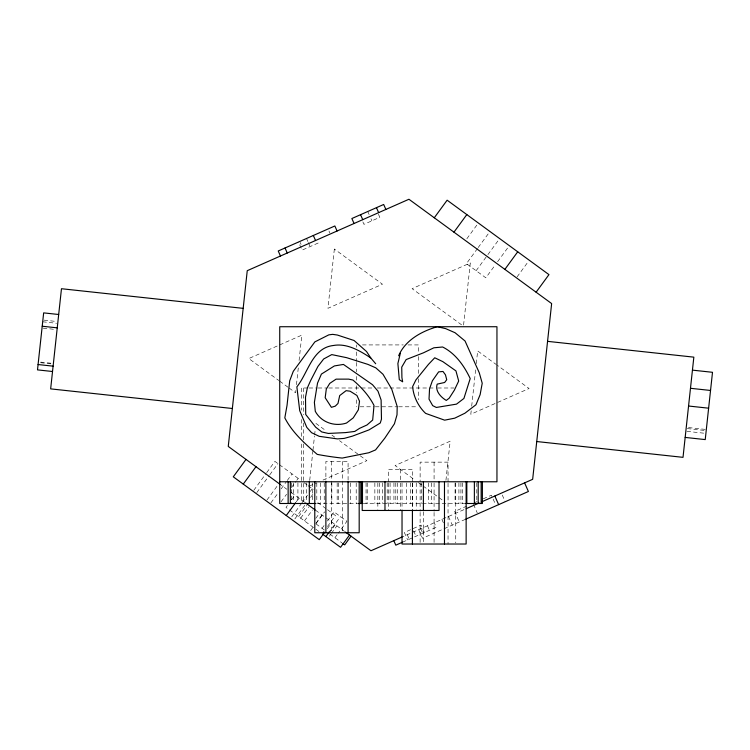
<?xml version="1.0" encoding="UTF-8"?>
<svg xmlns="http://www.w3.org/2000/svg" width="750" height="750" viewBox="0 0 750 750"><rect width="100%" height="100%" fill="white"/><g stroke="black" fill="none" stroke-linecap="round" stroke-linejoin="round"><path stroke-width="0.56" stroke-dasharray="3.75 2.81" d="M295.847 390.459L295.594 392.766L289.05 387.975M296.466 384.703L298.463 366.253M299.081 360.487L301.828 335.128L248.794 358.556L278.747 380.456M309.713 480.384L312.853 451.303M312.975 450.141L314.484 436.181M314.616 435.019L315.244 429.197M445.931 480.347L450.159 441.197L395.072 465.534L414.713 479.887M463.584 325.059L470.297 262.941L412.087 288.656L463.463 326.212M471.188 410.794L470.812 414.253L529.078 388.509L497.288 365.278M471.684 406.191L475.669 369.347M476.288 363.591L477.656 350.925L496.35 364.594M253.753 490.341L266.034 473.531M266.719 472.594L274.913 461.391L278.522 464.034M256.8 492.572L269.091 475.763M269.775 474.825L277.959 463.622M266.972 500.025L278.353 484.453M270.9 502.875L278.409 492.609M281.137 488.869L286.603 481.397M287.288 480.469L292.059 473.925M466.856 238.753L477.009 224.869M281.1 501.741L286.566 494.269M291.347 487.734L296.119 481.191M296.803 480.262L298.172 478.397M287.381 505.538L286.003 507.422L319.5 531.9M291.506 499.884L294.956 495.178M477.497 248.503L466.434 263.634L485.831 277.809L494.812 265.519M478.191 247.556L489.938 231.478M296.297 501.788L298.978 498.122M291.788 516.712L301.35 503.644M302.025 502.706L307.491 495.234M310.219 491.503L312.272 488.7M476.128 270.722L487.191 255.591M487.884 254.644L499.641 238.566M294.844 518.944L305.081 504.938M310.547 497.466L313.275 493.734M298.603 516.628L306.863 505.331M300.684 518.147L308.944 506.85M304.453 520.913L312.469 509.953M497.578 261.731L509.334 245.663M315.75 518.381L319.556 513.169M310.631 530.541L313.312 526.875M315.984 523.209L322.013 514.959M315.956 523.706L324.628 511.847M322.05 528.319L324.047 525.581M327.384 521.025L334.05 511.903L346.913 521.306L338.241 533.156M322.116 533.812L324.113 531.075M327.45 526.509L335.456 515.559L326.625 509.1M327.3 528.666L331.988 522.253M328.481 533.025L340.481 516.6M328.95 533.372L335.306 524.672M517.087 276.891L528.591 261.159M329.344 536.213L330.722 534.328M331.406 533.381L336.909 525.853M334.903 537.722L337.575 534.075M318.188 243.019L302.062 250.144L298.481 242.044M309.084 486.197L316.575 482.888M322.997 480.056L366.881 460.669L339.488 440.644M466.913 506.053L454.659 511.462L459.309 522.009M475.087 502.434L477.122 501.534M483.253 498.825L491.428 495.216L495.619 504.703M400.547 537.675L465.413 509.016M402.544 542.184L436.228 527.306L434.231 522.797M465.441 519.3L422.512 538.266L418.706 529.65M362.456 344.925L403.312 344.925M407.981 344.925L418.491 344.925L418.491 351.928M307.95 387.994L301.491 387.994L301.491 410.166M309.028 387.994L317.137 387.994M318.15 387.994L326.391 387.994M328.706 387.994L372.75 387.994M377.259 387.994L388.819 387.994M389.991 387.994L435.319 387.994M437.644 387.994L454.125 387.994M360.122 406.791L374.128 406.791M375.3 406.791L397.481 406.791M398.644 406.791L417.319 406.791M316.762 503.494L357.638 503.494M363.422 503.494L464.859 503.494M44.044 320.128L56.756 321.506M42.694 321.788L56.569 323.287M43.181 328.134L54.741 329.381M688.491 427.566L706.322 429.497M687.253 428.578L705.084 430.5M686.953 431.353L703.669 433.163M40.678 362.109L51.084 363.234M40.612 362.728L51.019 363.853M279.684 381.141L288.113 387.291M418.444 482.625L422.184 485.353M423.122 486.038L438.084 496.978M439.022 497.653L443.691 501.075M315.872 423.384L326.259 430.978M331.931 435.122L334.762 437.194M279.422 464.691L300.328 479.972M304.003 482.653L307.678 485.344M308.1 485.653L313.519 489.609M317.803 502.65L325.744 508.463M279.028 483.534L286.856 489.262M291.159 492.413L305.044 502.556M315.469 510.178L344.503 531.403M315.984 523.894L324.806 530.334M329.878 534.047L341.916 542.841M378.45 214.219L379.828 217.322L363.956 224.334L362.578 221.222M502.256 495.028L505.219 501.722M367.772 211.509L369.141 214.612M370.978 218.756L371.887 220.828M473.503 504.394L477.234 512.831M328.959 230.981L329.841 232.997M448.472 516.506L452.278 525.112M441.891 519.412L443.578 523.237M306.544 238.481L307.884 241.519M308.334 242.531L310.125 246.581M427.491 525.778L429.478 530.288M300.206 242.484L301.097 244.491M424.378 532.537L421.078 525.066L404.344 532.463L407.644 539.925M420.769 528.741L422.756 533.25M413.653 530.897L416.016 536.231M407.269 534.703L409.266 539.212M476.803 482.916L476.803 502.35M462.562 482.916L462.562 503.494M460.931 482.916L460.931 503.494M458.916 482.916L458.916 503.494M455.738 482.925L455.738 542.869M455.081 482.916L455.081 503.494M448.041 482.025L448.041 462.141L420.122 462.141L420.122 482.025M448.041 483.197L448.041 544.022M434.081 462.141L434.081 482.025M434.081 483.197L434.081 511.266M434.081 512.438L434.081 544.022M431.278 482.916L431.278 503.494M428.709 482.916L428.709 503.494M423.684 511.744L423.684 542.869M421.641 482.916L421.641 503.494M420.122 483.197L420.122 511.266M420.122 512.438L420.122 544.022M418.491 356.597L418.491 374.109M418.491 378.778L418.491 399.788M416.25 482.925L416.25 509.316M412.716 481.95L412.716 469.406L388.509 469.406L388.509 481.95M412.716 483.094L412.716 510.469M412.416 482.925L412.416 509.438M410.334 482.916L410.334 503.494M406.341 482.916L406.341 503.494M402.028 482.925L402.028 509.438M400.613 469.406L400.613 481.95M400.613 483.094L400.613 510.469M397.716 482.916L397.716 503.494M395.794 482.916L395.794 503.494M393.947 482.916L393.947 503.494M390.084 482.916L390.084 503.494M388.509 483.094L388.509 510.469M387.197 482.916L387.197 503.494M382.509 482.916L382.509 503.494M379.481 482.916L379.481 503.494M377.841 482.925L377.841 509.316M374.859 482.916L374.859 503.494M367.238 482.916L367.238 503.494M366.066 482.916L366.066 503.494M356.616 344.925L356.616 347.259M356.616 351.928L356.616 361.266M356.616 362.438L356.616 371.775M356.616 376.444L356.616 381.112M356.616 385.781L356.616 392.784M356.616 399.788L356.616 406.791M356.203 482.916L356.203 503.494M350.691 482.916L350.691 503.494M348.084 480.159L348.084 461.456L325.884 461.456L325.884 480.159M342.534 461.456L342.534 532.753M338.391 482.916L338.391 503.494M337.172 482.916L337.172 503.494M331.828 482.916L331.828 503.494M331.434 461.456L331.434 532.753M324.225 482.916L324.225 503.494M320.325 482.916L320.325 503.494M316.809 482.916L316.809 502.35M312.488 482.916L312.488 502.35M306.591 482.916L306.591 501.206M303.684 387.994L303.684 414.825M303.684 423L303.684 442.828M303.684 444L303.684 502.331M301.491 419.494L301.491 438.159M301.491 444L301.491 503.494M297.919 482.916L297.919 502.35M293.541 482.916L293.541 501.206M291.656 482.916L291.656 503.494M334.35 249.047L327.947 308.306L382.462 284.222L334.35 249.047"/><path stroke-width="1.12" d="M400.331 353.297L397.884 363.534L399.3 379.669L402.666 381.816L401.916 377.662L401.737 367.125L406.144 359.569L423.488 352.8L433.875 347.794L442.631 346.997C455.512 353.466 464.203 365.85 470.203 378.572L463.912 398.456L456.516 404.128L436.359 407.456L432.684 405.637L429.028 399.141L429.544 388.819L432.375 380.794L438.637 371.869L442.997 371.466L445.472 374.841L446.719 379.725L444.666 382.472L437.166 384.141C434.925 391.012 440.822 397.153 446.269 400.434L449.231 398.156L454.369 390.159L458.691 381.028L455.944 370.894L442.8 361.622L434.747 357.787L428.466 364.378L415.922 379.903L412.65 386.541C413.363 396.488 418.322 406.528 425.625 413.381L444.628 420.169L454.725 418.172L464.925 413.212L475.978 404.728L480.131 394.641L482.222 383.241L479.269 372.778L465.056 341.006L455.044 332.728L445.669 328.631L437.278 326.728C421.669 331.228 405.15 340.228 398.634 355.791M246.009 459.403L233.287 476.812L319.266 539.663L324.628 532.331M434.278 217.781L447.131 200.194L548.953 274.622L536.1 292.209M243.263 484.106L255.984 466.697M453.956 232.162L466.819 214.584M286.256 515.531L295.631 502.706M504.872 269.381L517.725 251.794M325.884 536.569L329.325 531.863M349.509 535.059L340.566 547.303L323.062 534.506M351.047 536.184L344.691 544.875L342.844 543.525M402.094 536.991L370.969 550.744L345.45 532.087M466.247 508.65L479.119 502.969M482.128 501.638L532.659 479.316L551.644 303.572L408.938 199.256L247.247 270.684L228.262 446.428L280.284 484.462M402.544 542.184L395.794 545.166L393.806 540.656M465.816 519.131L528.403 491.484L524.597 482.878M279.731 481.772L496.95 481.772L496.95 326.728L279.731 326.728L279.731 503.494L315.741 503.494M358.378 503.494L362.775 503.494M465.853 503.494L482.381 503.494L482.381 481.772M243.178 308.353L61.472 288.722L50.653 388.875L232.359 408.497M547.566 341.353L693.844 357.15L683.016 457.341L536.737 441.534M692.438 370.134L712.5 372.3L705.234 439.594L685.172 437.419M58.688 314.503L43.659 312.881L37.5 369.881L52.528 371.503M690.478 388.294L710.541 390.459M42.216 326.231L57.244 327.853M688.566 406.022L708.619 408.188M38.081 364.537L53.109 366.159M370.753 357.938C359.859 350.7 346.875 343.003 333.272 345.516C312.188 347.897 308.128 372.938 296.859 386.869L299.719 410.672L306.806 427.397L311.559 432.684L319.2 436.312L337.369 438.9L344.137 438.412L352.472 436.125L369 429.891L380.269 423L381.469 419.147L381.112 400.012L377.991 391.181L372.497 384.703L343.444 364.434L334.397 365.934L321.403 374.091L317.522 383.128L314.381 402.413L315.291 411.319C321.291 422.475 334.706 426.909 346.519 423.038L353.25 417.863L358.359 409.809L359.513 401.212L356.925 395.475L350.081 391.191L346.097 390.666L339.694 395.569L337.987 403.453L335.269 406.144L331.397 407.325L325.181 397.725L326.297 389.062L329.747 383.4L336.084 379.144L348.637 379.125L352.913 380.044C361.303 387.15 369.047 395.625 374.016 405.469L372.684 420.028L367.013 424.969L359.541 428.363L354.778 431.428L345.581 432.6L328.341 433.444L321.788 431.953L315.647 427.162L305.719 414.478L305.503 397.191L307.35 387.909L310.669 380.512L317.934 366.431L323.672 358.978L331.762 354.6L346.706 357.694L367.856 364.369L375.816 367.847L382.997 374.269L391.669 388.969L397.2 406.491L397.013 414.816L394.425 423.806L384.788 438.188L375.544 449.925L368.859 452.738L342.197 458.072A305.766 305.766 0 0 1 317.213 454.378C304.959 443.7 292.322 432.572 284.822 417.891L287.044 405.319L289.706 380.794L293.278 371.334L314.85 341.897L328.819 334.856L332.653 334.359L337.369 335.034L354.084 340.509L366.544 351.534L370.753 357.938L375.694 363.75M305.578 502.95L315.206 509.981M385.875 209.447L383.681 204.478L351.863 218.531L354.056 223.5M376.453 207.666L378.647 212.634M494.831 496.022L498.637 504.628M360.553 214.697L362.747 219.666M337.078 231L334.856 225.975L278.241 250.978L280.463 256.012M313.331 235.481L315.553 240.506M285.028 247.987L287.25 253.012M481.163 481.772L481.163 503.494M478.191 481.772L478.191 503.494M474.375 481.772L474.375 503.494M466.819 481.772L466.819 503.494M466.134 481.772L466.134 544.022L402.028 544.022L402.028 510.591M444.478 481.772L444.478 544.022M439.022 481.772L439.022 510.469L362.203 510.469L362.203 481.772M423.384 481.772L423.384 510.469M412.416 510.591L412.416 544.022M384.975 481.772L384.975 510.469M362.484 481.772L362.484 503.494M361.575 481.772L361.575 503.494M360.834 481.772L360.834 503.494M359.184 481.772L359.184 532.753L314.784 532.753L314.784 481.772M348.084 481.772L348.084 532.753M325.884 481.772L325.884 532.753M309.319 481.772L309.319 503.494M290.344 481.772L290.344 503.494M288.131 481.772L288.131 503.494"/></g></svg>
